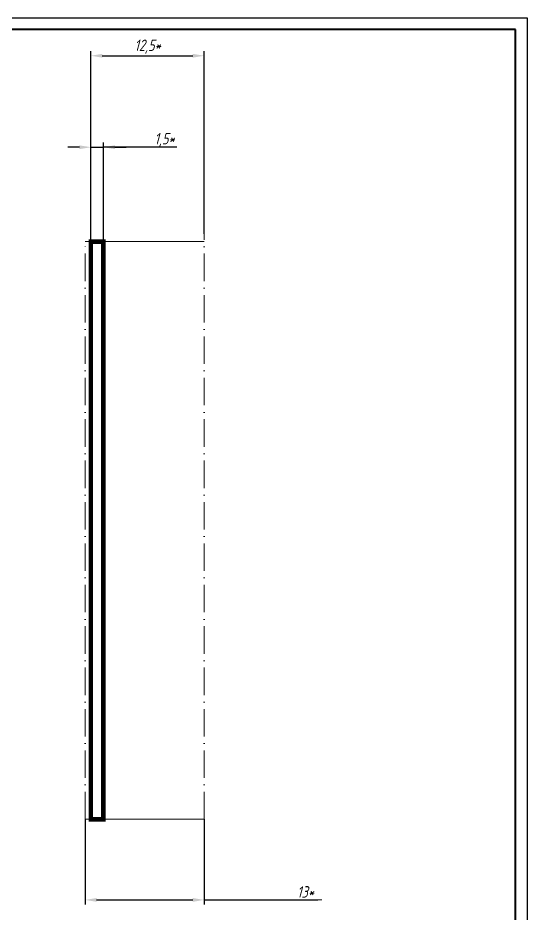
# Model space of a CAD drawing. Extents: x 882 to 2872, y 74 to 1007.
# Drawn here: x 2370.2 to 2592.5, y 275.8 to 667.6 of the extents above; entities that cross this region are included whole.
import ezdxf

# ---------------------------------------------------------------- set-up
doc = ezdxf.new("R2010")
doc.units = 0
doc.header["$MEASUREMENT"] = 0
doc.linetypes.add('ACAD_ISO10W100', pattern=[18, 12, -3, 0, -3])
doc.layers.get('0').update_dxf_attribs({"linetype": 'CONTINUOUS'})
doc.layers.get('DEFPOINTS').update_dxf_attribs({"linetype": 'CONTINUOUS'})
for name, color, linetype, lineweight in [('KeepOutLayer', 6, 'CONTINUOUS', 158), ('Основная', 7, 'CONTINUOUS', 40), ('тонкая', 7, 'CONTINUOUS', 20)]:
    doc.layers.add(name, color=color, linetype=linetype, lineweight=lineweight)
doc.layers.add('KONTUR', color=7, linetype='CONTINUOUS')
doc.styles.add('ЕСКД', font='eskd15.shx', dxfattribs={"width": 0.8})
doc.styles.add('стиль1', font='romans.shx', dxfattribs={"width": 0.75, "oblique": 15, "height": 3.5})
doc.dimstyles.new('ISO-25', dxfattribs={"dimtxt": 3.5, "dimasz": 3.5, "dimexe": 2, "dimexo": 0, "dimgap": 1, "dimtad": 1, "dimtoh": 1, "dimdec": 0, "dimtxsty": 'Standard', "dimcen": 2.5, "dimadec": 0, "dimazin": 0, "dimtfac": 1, "dimtdec": 0, "dimtmove": 0, "dimatfit": 3, "dimldrblk": 'DOTSMALL', "dimfxl": 1, "dimarcsym": 0})
doc.dimstyles.new('ЕСКД', dxfattribs={"dimtxt": 3.5, "dimasz": 3, "dimexe": 2, "dimexo": 0, "dimgap": 1, "dimtad": 1, "dimtoh": 1, "dimtxsty": 'ЕСКД', "dimcen": 0, "dimazin": 2, "dimtfac": 1, "dimtmove": 0, "dimatfit": 3, "dimfxl": 1, "dimarcsym": 0})

# ---------------------------------------------------------------- blocks, each defined once
blk = doc.blocks.new('*D147')
at = {"layer": 'DEFPOINTS', "color": 0, "lineweight": 100, "transparency": 16777216}
for p in [(2407.52, 611.04), (2402.03, 568.77), (2407.52, 568.27)]:
    blk.add_point(p, dxfattribs=at)
at = {"layer": 'тонкая', "color": 0, "lineweight": -2, "transparency": 16777216}
for p, q in [((2402.03, 568.77), (2402.03, 613.04)), ((2407.52, 568.27), (2407.52, 613.04)), ((2397.03, 611.04), (2392.03, 611.04)), ((2402.03, 611.04), (2407.52, 611.04)), ((2402.03, 611.04), (2407.52, 611.04)), ((2439.6, 611.04), (2407.52, 611.04)), ((2412.52, 611.04), (2417.52, 611.04))]:
    blk.add_line(p, q, dxfattribs=at)
at = {"layer": 'тонкая', "color": 0, "lineweight": 100, "transparency": 16777216}
for points in [[(2397.03, 611.87), (2397.03, 610.2), (2402.03, 611.04)], [(2412.52, 611.87), (2412.52, 610.2), (2407.52, 611.04)]]:
    blk.add_solid(points, dxfattribs=at)
at = {"layer": 'тонкая', "color": 0, "transparency": 16777216, "insert": (2434.18, 614.21), "char_height": 3.5, "attachment_point": 5, "style": 'стиль1'}
blk.add_mtext('{\\H1.42857x;1,5*}', dxfattribs=at)
blk = doc.blocks.new('_DotSmall')
at = {"color": 0, "linetype": 'ByBlock', "const_width": 0.5}
blk.add_lwpolyline([(-0.0625, 0, 1), (0.0625, 0, 1)], format="xyb", close=True, dxfattribs=at)
blk = doc.blocks.new('*D148')
at = {"layer": 'DEFPOINTS', "color": 0, "lineweight": 100, "transparency": 16777216}
for p in [(2399.55, 317.2), (2451.52, 317.2), (2451.52, 281.95)]:
    blk.add_point(p, dxfattribs=at)
at = {"layer": 'тонкая', "color": 0, "lineweight": -2, "transparency": 16777216}
for p, q in [((2399.55, 317.2), (2399.55, 279.95)), ((2451.52, 317.2), (2451.52, 279.95)), ((2404.55, 281.95), (2446.52, 281.95)), ((2451.52, 281.95), (2501.1, 281.95))]:
    blk.add_line(p, q, dxfattribs=at)
at = {"layer": 'тонкая', "color": 0, "lineweight": 100, "transparency": 16777216}
for points in [[(2404.55, 282.78), (2404.55, 281.12), (2399.55, 281.95)], [(2446.52, 282.78), (2446.52, 281.12), (2451.52, 281.95)]]:
    blk.add_solid(points, dxfattribs=at)
at = {"layer": 'тонкая', "color": 0, "lineweight": 9, "transparency": 16777216, "insert": (2495.77, 285.45), "char_height": 3.5, "attachment_point": 5, "style": 'стиль1'}
blk.add_mtext('{\\H1.42857x;13*}', dxfattribs=at)
blk = doc.blocks.new('*D149')
at = {"layer": 'DEFPOINTS', "color": 0, "lineweight": 100, "transparency": 16777216}
for p in [(2451.52, 651.04), (2402.03, 573.2), (2451.52, 573.2)]:
    blk.add_point(p, dxfattribs=at)
at = {"layer": 'тонкая', "color": 0, "lineweight": -2, "transparency": 16777216}
for p, q in [((2402.03, 573.2), (2402.03, 653.04)), ((2407.03, 651.04), (2446.52, 651.04)), ((2451.52, 573.2), (2451.52, 653.04))]:
    blk.add_line(p, q, dxfattribs=at)
at = {"layer": 'тонкая', "color": 0, "lineweight": 100, "transparency": 16777216}
for points in [[(2407.03, 651.87), (2407.03, 650.2), (2402.03, 651.04)], [(2446.52, 651.87), (2446.52, 650.2), (2451.52, 651.04)]]:
    blk.add_solid(points, dxfattribs=at)
at = {"layer": 'тонкая', "color": 0, "lineweight": 9, "transparency": 16777216, "insert": (2426.78, 655.01), "char_height": 3.5, "attachment_point": 5, "style": 'стиль1'}
blk.add_mtext('{\\H1.42857x;12,5*}', dxfattribs=at)

msp = doc.modelspace()

# ---------------------------------------------------------------- linework, layer by layer
at = {"layer": 'KeepOutLayer', "const_width": 2}
for points in [[(2401.03145, 569.76945), (2408.52097, 569.76945)], [(2402.03203, 317.20282), (2402.03203, 569.76945)], [(2407.52397, 317.20282), (2407.51698, 569.76945)], [(2401.03371, 317.20284), (2408.52755, 317.20284)]]:
    msp.add_lwpolyline(points, dxfattribs=at)
at = {"layer": 'KONTUR'}
for p, q in [((1751.53772, 667.56982), (2592.53772, 667.56982)), ((2592.53772, 667.56982), (2592.53772, 73.56982))]:
    msp.add_line(p, q, dxfattribs=at)
at = {"layer": 'Основная'}
for p, q in [((2587.53772, 662.56982), (1771.53772, 662.56982)), ((2587.53772, 78.56982), (2587.53772, 662.56982))]:
    msp.add_line(p, q, dxfattribs=at)
at = {"layer": 'тонкая', "linetype": 'ACAD_ISO10W100', "lineweight": 9}
for p, q in [((2451.52353, 317.20284), (2451.52353, 573.20026)), ((2399.54832, 317.20282), (2399.54133, 569.76945))]:
    msp.add_line(p, q, dxfattribs=at)
at = {"layer": 'тонкая', "lineweight": 9}
for p, q in [((2401.54131, 569.76945), (2399.54133, 569.76945)), ((2407.51698, 569.76945), (2451.51654, 569.76945)), ((2401.5483, 317.20282), (2399.54832, 317.20282)), ((2407.52397, 317.20284), (2451.52353, 317.20284)), ((2451.52353, 281.95126), (2502.87235, 281.95126))]:
    msp.add_line(p, q, dxfattribs=at)

# ---------------------------------------------------------------- dimensions: what is measured, and where the dimension line sits
for base, p1, p2, text, picture, middle in [((2451.52353, 651.03605), (2402.03203, 573.20026), (2451.52353, 573.20026), '{\\H1.42857x;12,5*}', '*D149', (2426.77778, 651.03605)), ((2451.52353, 281.95126), (2399.54832, 317.20282), (2451.52353, 317.20282), '{\\H1.42857x;13*}', '*D148', (2495.77352, 281.95126))]:
    dim = msp.add_linear_dim(base=base, p1=p1, p2=p2, text=text, dimstyle='ЕСКД', override={"dimasz": 5, "dimtxsty": 'стиль1'}, dxfattribs=at)
    dim.commit()
    dim.dimension.update_dxf_attribs({"geometry": picture, "text_midpoint": middle, "dimtype": 160})
at = {"layer": 'тонкая'}
dim = msp.add_linear_dim(base=(2407.52397, 611.03645), p1=(2402.03203, 568.76604), p2=(2407.52397, 568.27432), text='{\\H1.42857x;1,5*}', dimstyle='ISO-25', override={"dimasz": 5, "dimgap": 0.2, "dimtxsty": 'стиль1', "dimtmove": 1}, dxfattribs=at)
dim.commit()
dim.dimension.update_dxf_attribs({"geometry": '*D147', "text_midpoint": (2434.17968, 611.03645), "dimtype": 160})

doc.saveas('drawing.dxf')
